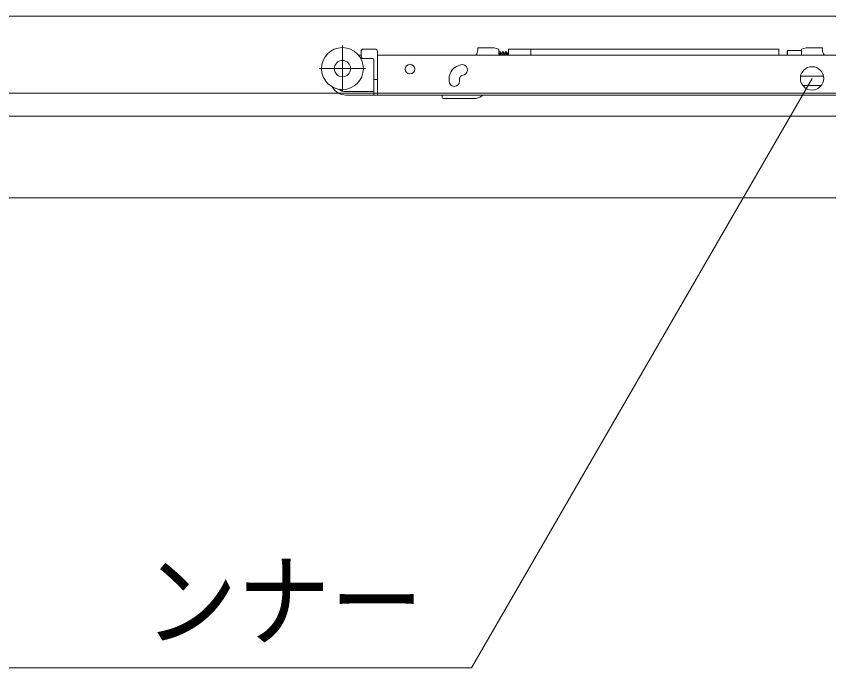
# Model space of a CAD drawing. Units: millimetres, scale not verified. Extents: x -6062 to 6062, y -3045 to 3045.
# Drawn here: x -3837.8 to -3488.8, y 70 to 350 of the extents above; entities that cross this region are included whole.
import ezdxf
from ezdxf.enums import TextEntityAlignment as Align

# ---------------------------------------------------------------- set-up
doc = ezdxf.new("R2010")
doc.units = ezdxf.units.MM
doc.header["$LTSCALE"] = 20
doc.layers.add('0-3_2寸法-3', color=7, linetype='Continuous', lineweight=9)
doc.layers.add('0-4_3一般', color=7, linetype='Continuous', lineweight=9)
doc.styles.add('ＭＳ ゴシック', font='')
doc.styles.get('ＭＳ ゴシック').set_extended_font_data('MS Gothic')

# ---------------------------------------------------------------- blocks, each defined once
blk = doc.blocks.new('グループ-37')
at = {"layer": '0-4_3一般'}
blk.add_line((-79696.5, 7000), (19223.5, 7000), dxfattribs=at)
blk = doc.blocks.new('グループ-38')
at = {"layer": '0-4_3一般'}
for p, q in [((-77990, 7000), (17350, 7000)), ((-38203.9, 6747.9), (-38203.9, 6351.9)), ((-37923.9, 6717.9), (-38023.9, 6717.9)), ((-37041.5, 6713.9), (-37041.5, 6727.9)), ((-36584.3, 6716.9), (-36778.3, 6716.9)), ((-36778.3, 6665.9), (-36778.3, 6716.9)), ((-36584.3, 6716.9), (-36584.3, 6665.9)), ((-34454.3, 6715.9), (-36584.3, 6715.9)), ((-34454.3, 6715.9), (-34454.3, 6665.9)), ((-34259.9, 6705.9), (-34379.9, 6705.9)), ((-34379.9, 6705.9), (-34379.9, 6665.9)), ((-34219.9, 6727.9), (-34259.9, 6717.9)), ((-34259.9, 6705.9), (-34259.9, 6717.9)), ((-34259.9, 6705.9), (-34259.9, 6665.9)), ((-34219.9, 6727.9), (-34079.9, 6727.9)), ((-34079.9, 6713.9), (-34079.9, 6727.9)), ((-38043.9, 6665.9), (-38066.3, 6665.9)), ((-38045.8, 6635.9), (-38023.9, 6635.9)), ((-38043.9, 6697.9), (-38043.9, 6655.9)), ((-37943.9, 6635.9), (-38023.9, 6635.9)), ((-37903.9, 6697.9), (-37903.9, 6665.1)), ((-37903.9, 6665.9), (-31797.9, 6665.9)), ((-37903.9, 6659.9), (-37903.9, 6665.1)), ((-37903.9, 6481.9), (-37903.9, 6659.9)), ((-36852.3, 6670.9), (-36851.6, 6665.9)), ((-36825.3, 6670.9), (-36824.6, 6665.9)), ((-36798.3, 6670.9), (-36797.6, 6665.9)), ((-36778.4, 6686.9), (-36778.3, 6687.5)), ((-34384.9, 6690.9), (-34384.9, 6665.9)), ((-37933.9, 6475.9), (-37933.9, 6625.9)), ((-37190.2, 6581.5), (-37208.9, 6574.7)), ((-38005.9, 6549.9), (-38401.9, 6549.9)), ((-37178.2, 6490.1), (-37159.4, 6496.9)), ((-37933.9, 6455.9), (-37933.9, 6475.9)), ((-37933.9, 6345.9), (-37933.9, 6455.9)), ((-37903.9, 6455.9), (-37933.9, 6455.9)), ((-37903.9, 6470.1), (-37903.9, 6481.9)), ((-37903.9, 6470.1), (-37903.9, 6455.9)), ((-37903.9, 6455.9), (-37903.9, 6345.9)), ((-37287.9, 6441.9), (-37287.9, 6461.9)), ((-37286.3, 6481.4), (-37286.2, 6481.9)), ((-37197.9, 6462.4), (-37197.9, 6461.9)), ((-37197.9, 6461.9), (-37197.9, 6441.9)), ((-37943.9, 6351.9), (-38173.9, 6351.9)), ((17350, 6340), (-77990, 6340)), ((-38173.9, 6321.9), (-37933.9, 6321.9)), ((-37933.9, 6321.9), (-37933.9, 6345.9)), ((-37903.9, 6321.9), (-37933.9, 6321.9)), ((-37903.9, 6345.9), (-37903.9, 6321.9)), ((-31797.9, 6321.9), (-37903.9, 6321.9)), ((-37347.3, 6301.9), (-37347.3, 6321.9)), ((-37337.3, 6291.9), (-37072.4, 6291.9)), ((-37009.9, 6313.8), (-36999.8, 6321.9)), ((-54320, 6140), (-30320, 6140)), ((-54000, 5440), (-30640, 5440))]:
    blk.add_line(p, q, dxfattribs=at)
for points in [[(-36861.5, 6665.9), (-36861.5, 6717.9), (-36901.5, 6727.9), (-37041.5, 6727.9)], [(-36861.5, 6675.8), (-36861.4, 6676.3), (-36861.4, 6676.9), (-36861.3, 6677.4), (-36861.2, 6678), (-36861.2, 6678.7), (-36861.1, 6679.3), (-36861, 6680), (-36861, 6680.6), (-36860.9, 6681.4), (-36860.9, 6682.1), (-36860.8, 6682.9), (-36860.7, 6683.6), (-36860.7, 6684.5), (-36860.6, 6685.3), (-36860.5, 6686.1), (-36860.4, 6686.9), (-36860.2, 6687.7), (-36859.9, 6688.4), (-36859.6, 6689.1), (-36859.1, 6689.8), (-36858.7, 6690.4), (-36858.1, 6691), (-36857.5, 6691.5), (-36856.8, 6692.1), (-36856.1, 6692.6), (-36855.3, 6693), (-36854.4, 6693.5), (-36853.5, 6693.8), (-36852.5, 6694.2), (-36851.6, 6694.4), (-36850.8, 6694.5), (-36850, 6694.5), (-36849.3, 6694.3), (-36848.6, 6694.1), (-36848, 6693.7), (-36847.4, 6693.3), (-36846.9, 6692.7), (-36846.4, 6692), (-36846, 6691.2)], [(-36851.7, 6674.5), (-36851.7, 6674.1), (-36851.8, 6673.6), (-36851.9, 6673.2), (-36851.9, 6672.8), (-36852, 6672.3), (-36852.1, 6671.9), (-36852.1, 6671.4), (-36852.2, 6671), (-36852.3, 6670.6), (-36852.4, 6670.1), (-36852.4, 6669.7), (-36852.5, 6669.3), (-36852.5, 6668.9), (-36852.6, 6668.5), (-36852.7, 6668.1), (-36852.7, 6667.7), (-36852.8, 6667.4), (-36852.8, 6667), (-36852.9, 6666.6), (-36852.9, 6666.3), (-36853, 6665.9)], [(-36849.5, 6686.7), (-36849.4, 6686.7), (-36849.2, 6686.7), (-36849.1, 6686.7), (-36849.1, 6686.6), (-36849, 6686.6), (-36849, 6686.5), (-36848.9, 6686.3), (-36848.9, 6686.1), (-36849, 6686), (-36849, 6685.7), (-36849.1, 6685.5), (-36849.2, 6685.2), (-36849.3, 6684.9), (-36849.5, 6684.5), (-36849.6, 6684.2), (-36849.8, 6683.8), (-36850, 6683.4), (-36850.1, 6683), (-36850.3, 6682.6), (-36850.4, 6682.2), (-36850.5, 6681.8), (-36850.6, 6681.4), (-36850.7, 6681), (-36850.8, 6680.6), (-36850.9, 6680.2), (-36851, 6679.8), (-36851.1, 6679.4), (-36851.1, 6679), (-36851.2, 6678.6), (-36851.2, 6678.2), (-36851.3, 6677.8), (-36851.3, 6677.4), (-36851.4, 6677), (-36851.4, 6676.6), (-36851.4, 6676.2), (-36851.5, 6675.8), (-36851.6, 6675.4), (-36851.6, 6674.9), (-36851.7, 6674.5)], [(-36846, 6691.2), (-36845.7, 6690.3), (-36845.4, 6689.2), (-36845.2, 6688.1), (-36845, 6686.9), (-36844.7, 6685.8), (-36844.6, 6684.7), (-36844.4, 6683.6), (-36844.2, 6682.5), (-36844, 6681.5), (-36843.8, 6680.5), (-36843.7, 6679.6), (-36843.5, 6678.7), (-36843.4, 6677.8), (-36843.2, 6676.9), (-36843.1, 6676.1), (-36843, 6675.3), (-36842.9, 6674.6), (-36842.7, 6673.9), (-36842.6, 6673.2), (-36842.5, 6672.5), (-36842.4, 6671.8), (-36842.3, 6671.1), (-36842.2, 6670.5), (-36842.1, 6669.9), (-36842, 6669.2), (-36842, 6668.6), (-36841.9, 6668.1), (-36841.8, 6667.5), (-36841.7, 6666.9), (-36841.6, 6666.4), (-36841.6, 6665.9)], [(-36836, 6665.9), (-36835.9, 6666.5), (-36835.8, 6667.1), (-36835.7, 6667.8), (-36835.6, 6668.4), (-36835.6, 6669.1), (-36835.5, 6669.8), (-36835.4, 6670.6), (-36835.3, 6671.3), (-36835.3, 6672.1), (-36835.2, 6672.9), (-36835.1, 6673.7), (-36835, 6674.5), (-36835, 6675.4), (-36834.9, 6676.2), (-36834.8, 6677.1), (-36834.7, 6678), (-36834.5, 6679), (-36834.3, 6680), (-36834, 6681), (-36833.7, 6682), (-36833.4, 6683.1), (-36833, 6684.2), (-36832.6, 6685.3), (-36832.1, 6686.5), (-36831.6, 6687.7), (-36831.1, 6688.9), (-36830.5, 6690.1), (-36829.9, 6691.4), (-36829.2, 6692.6), (-36828.6, 6693.6), (-36827.9, 6694.4), (-36827.3, 6695.1), (-36826.6, 6695.5), (-36826, 6695.8), (-36825.3, 6695.9), (-36824.7, 6695.8), (-36824, 6695.5), (-36823.4, 6695.1), (-36822.7, 6694.4)], [(-36824.7, 6674.5), (-36824.7, 6674.1), (-36824.8, 6673.6), (-36824.9, 6673.2), (-36824.9, 6672.8), (-36825, 6672.3), (-36825.1, 6671.9), (-36825.1, 6671.4), (-36825.2, 6671), (-36825.3, 6670.6), (-36825.4, 6670.1), (-36825.4, 6669.7), (-36825.5, 6669.3), (-36825.5, 6668.9), (-36825.6, 6668.5), (-36825.7, 6668.1), (-36825.7, 6667.7), (-36825.8, 6667.4), (-36825.8, 6667), (-36825.9, 6666.6), (-36825.9, 6666.3), (-36826, 6665.9)], [(-36822.5, 6686.7), (-36822.4, 6686.7), (-36822.3, 6686.7), (-36822.1, 6686.7), (-36822.1, 6686.6), (-36822, 6686.6), (-36822, 6686.5), (-36821.9, 6686.3), (-36821.9, 6686.2), (-36822, 6686), (-36822, 6685.7), (-36822.1, 6685.5), (-36822.2, 6685.2), (-36822.3, 6684.9), (-36822.5, 6684.5), (-36822.6, 6684.2), (-36822.8, 6683.8), (-36823, 6683.4), (-36823.1, 6683), (-36823.3, 6682.6), (-36823.4, 6682.2), (-36823.5, 6681.8), (-36823.6, 6681.4), (-36823.7, 6681), (-36823.8, 6680.6), (-36823.9, 6680.2), (-36824, 6679.8), (-36824.1, 6679.4), (-36824.1, 6679), (-36824.2, 6678.6), (-36824.2, 6678.2), (-36824.3, 6677.8), (-36824.3, 6677.4), (-36824.4, 6677), (-36824.4, 6676.6), (-36824.4, 6676.2), (-36824.5, 6675.8), (-36824.6, 6675.4), (-36824.6, 6674.9), (-36824.7, 6674.5)], [(-36822.7, 6694.4), (-36822.1, 6693.6), (-36821.5, 6692.6), (-36820.8, 6691.4), (-36820.2, 6690.1), (-36819.6, 6688.9), (-36819.1, 6687.6), (-36818.6, 6686.5), (-36818.1, 6685.3), (-36817.7, 6684.2), (-36817.3, 6683.1), (-36816.9, 6682), (-36816.6, 6681), (-36816.4, 6680), (-36816.1, 6679), (-36816, 6678), (-36815.8, 6677.1), (-36815.7, 6676.2), (-36815.6, 6675.3), (-36815.5, 6674.5), (-36815.5, 6673.7), (-36815.4, 6672.9), (-36815.3, 6672.1), (-36815.2, 6671.3), (-36815.1, 6670.6), (-36815, 6669.8), (-36815, 6669.1), (-36814.9, 6668.4), (-36814.8, 6667.8), (-36814.7, 6667.1), (-36814.7, 6666.5), (-36814.6, 6665.9)], [(-36809, 6665.9), (-36808.9, 6666.5), (-36808.8, 6667.1), (-36808.7, 6667.8), (-36808.6, 6668.4), (-36808.6, 6669.1), (-36808.5, 6669.8), (-36808.4, 6670.6), (-36808.3, 6671.3), (-36808.3, 6672.1), (-36808.2, 6672.9), (-36808.1, 6673.7), (-36808, 6674.5), (-36808, 6675.4), (-36807.9, 6676.2), (-36807.8, 6677.1), (-36807.7, 6678), (-36807.5, 6679), (-36807.3, 6680), (-36807, 6681), (-36806.7, 6682), (-36806.4, 6683.1), (-36806, 6684.2), (-36805.6, 6685.3), (-36805.1, 6686.5), (-36804.6, 6687.7), (-36804.1, 6688.9), (-36803.5, 6690.1), (-36802.9, 6691.4), (-36802.2, 6692.6), (-36801.6, 6693.6), (-36800.9, 6694.4), (-36800.3, 6695.1), (-36799.6, 6695.5), (-36799, 6695.8), (-36798.3, 6695.9), (-36797.7, 6695.8), (-36797, 6695.5), (-36796.4, 6695.1), (-36795.7, 6694.4)], [(-36797.7, 6674.5), (-36797.7, 6674.1), (-36797.8, 6673.6), (-36797.9, 6673.2), (-36797.9, 6672.8), (-36798, 6672.3), (-36798.1, 6671.9), (-36798.1, 6671.4), (-36798.2, 6671), (-36798.3, 6670.6), (-36798.4, 6670.1), (-36798.4, 6669.7), (-36798.5, 6669.3), (-36798.5, 6668.9), (-36798.6, 6668.5), (-36798.7, 6668.1), (-36798.7, 6667.7), (-36798.8, 6667.4), (-36798.8, 6667), (-36798.9, 6666.6), (-36798.9, 6666.3), (-36799, 6665.9)], [(-36795.5, 6686.7), (-36795.4, 6686.7), (-36795.2, 6686.7), (-36795.1, 6686.7), (-36795.1, 6686.6), (-36795, 6686.6), (-36795, 6686.5), (-36794.9, 6686.3), (-36794.9, 6686.1), (-36795, 6686), (-36795, 6685.7), (-36795.1, 6685.5), (-36795.2, 6685.2), (-36795.3, 6684.9), (-36795.5, 6684.5), (-36795.6, 6684.2), (-36795.8, 6683.8), (-36796, 6683.4), (-36796.1, 6683), (-36796.3, 6682.6), (-36796.4, 6682.2), (-36796.5, 6681.8), (-36796.6, 6681.4), (-36796.7, 6681), (-36796.8, 6680.6), (-36796.9, 6680.2), (-36797, 6679.8), (-36797.1, 6679.4), (-36797.1, 6679), (-36797.2, 6678.6), (-36797.2, 6678.2), (-36797.3, 6677.8), (-36797.3, 6677.4), (-36797.4, 6677), (-36797.4, 6676.6), (-36797.4, 6676.2), (-36797.5, 6675.8), (-36797.6, 6675.4), (-36797.6, 6674.9), (-36797.7, 6674.5)], [(-36795.7, 6694.4), (-36795.1, 6693.6), (-36794.5, 6692.6), (-36793.8, 6691.4), (-36793.2, 6690.1), (-36792.6, 6688.9), (-36792.1, 6687.6), (-36791.6, 6686.5), (-36791.1, 6685.3), (-36790.7, 6684.2), (-36790.3, 6683.1), (-36789.9, 6682), (-36789.6, 6681), (-36789.4, 6680), (-36789.1, 6679), (-36789, 6678), (-36788.8, 6677.1), (-36788.7, 6676.2), (-36788.6, 6675.3), (-36788.5, 6674.5), (-36788.5, 6673.7), (-36788.4, 6672.9), (-36788.3, 6672.1), (-36788.2, 6671.3), (-36788.1, 6670.6), (-36788.1, 6669.8), (-36788, 6669.1), (-36787.9, 6668.4), (-36787.8, 6667.8), (-36787.7, 6667.1), (-36787.7, 6666.5), (-36787.6, 6665.9)], [(-36782, 6665.9), (-36781.9, 6666.4), (-36781.8, 6667), (-36781.7, 6667.5), (-36781.7, 6668.1), (-36781.6, 6668.6), (-36781.5, 6669.2), (-36781.4, 6669.7), (-36781.4, 6670.2), (-36781.3, 6670.8), (-36781.2, 6671.3), (-36781.1, 6671.9), (-36781.1, 6672.4), (-36781, 6672.9), (-36780.9, 6673.5), (-36780.8, 6674), (-36780.7, 6674.6), (-36780.7, 6675.1), (-36780.6, 6675.7), (-36780.5, 6676.2), (-36780.4, 6676.7), (-36780.4, 6677.3), (-36780.3, 6677.8), (-36780.2, 6678.4), (-36780.1, 6678.9), (-36780, 6679.4), (-36779.9, 6680), (-36779.8, 6680.5), (-36779.7, 6681.1), (-36779.6, 6681.6), (-36779.5, 6682.1), (-36779.4, 6682.7), (-36779.3, 6683.2), (-36779.2, 6683.7), (-36779.1, 6684.3), (-36778.9, 6684.8), (-36778.8, 6685.3), (-36778.7, 6685.9), (-36778.6, 6686.4), (-36778.4, 6686.9)], [(-37287.9, 6461.9), (-37287.9, 6462.4), (-37287.9, 6462.9), (-37287.9, 6463.4), (-37287.9, 6463.9), (-37287.9, 6464.4), (-37287.9, 6464.9), (-37287.9, 6465.4), (-37287.8, 6465.9), (-37287.8, 6466.4), (-37287.8, 6466.9), (-37287.8, 6467.4), (-37287.7, 6467.9), (-37287.7, 6468.4), (-37287.7, 6468.9), (-37287.7, 6469.4), (-37287.6, 6469.9), (-37287.6, 6470.4), (-37287.5, 6470.9), (-37287.5, 6471.4), (-37287.5, 6471.9), (-37287.4, 6472.4), (-37287.4, 6472.9), (-37287.3, 6473.4), (-37287.3, 6473.9), (-37287.2, 6474.4), (-37287.2, 6474.9), (-37287.1, 6475.4), (-37287, 6475.9), (-37287, 6476.4), (-37286.9, 6476.9), (-37286.9, 6477.4), (-37286.8, 6477.9), (-37286.7, 6478.4), (-37286.7, 6478.9), (-37286.6, 6479.4), (-37286.5, 6479.9), (-37286.5, 6480.4), (-37286.4, 6480.9), (-37286.3, 6481.4)], [(-37190.3, 6481.9), (-37190.6, 6481.5), (-37190.9, 6481), (-37191.2, 6480.6), (-37191.6, 6480.1), (-37191.9, 6479.7), (-37192.2, 6479.2), (-37192.5, 6478.8), (-37192.8, 6478.3), (-37193, 6477.9), (-37193.3, 6477.4), (-37193.6, 6476.9), (-37193.9, 6476.4), (-37194.1, 6476), (-37194.4, 6475.5), (-37194.6, 6475), (-37194.9, 6474.5), (-37195.1, 6474), (-37195.3, 6473.5), (-37195.5, 6473), (-37195.8, 6472.5), (-37196, 6472), (-37196.2, 6471.5), (-37196.3, 6470.9), (-37196.5, 6470.4), (-37196.7, 6469.9), (-37196.8, 6469.4), (-37197, 6468.9), (-37197.1, 6468.3), (-37197.2, 6467.8), (-37197.4, 6467.3), (-37197.5, 6466.8), (-37197.5, 6466.2), (-37197.6, 6465.7), (-37197.7, 6465.1), (-37197.8, 6464.6), (-37197.8, 6464.1), (-37197.8, 6463.5), (-37197.9, 6463), (-37197.9, 6462.4)]]:
    blk.add_lwpolyline(points, dxfattribs=at)
for centre, radius in [((-38203.9, 6549.9), 180), ((-38203.9, 6549.9), 70), ((-37623.9, 6545.9), 41)]:
    blk.add_circle(centre, radius, dxfattribs=at)
for centre, radius, start, end in [((-38023.9, 6697.9), 20, 90, 180), ((-37923.9, 6697.9), 20, 0, 90), ((-37121.5, 6713.9), 80, 323.1301, 0), ((-33999.9, 6713.9), 80, 180, 216.8699), ((-38023.9, 6655.9), 20, 180, 270), ((-37943.9, 6625.9), 10, 0, 90), ((-34379.9, 6690.9), 5, 90, 180), ((-37167.9, 6461.9), 120, 110, 170.40593), ((-37174.8, 6539.2), 45, 290, 110), ((-37242.9, 6441.9), 45, 180, 0), ((-37167.9, 6461.9), 30, 110, 138.18969), ((-38173.9, 6451.9), 130, 207.8267, 270), ((-38173.9, 6451.9), 100, 232.49603, 270), ((-37943.9, 6361.9), 10, 270, 0), ((-37337.3, 6301.9), 10, 180, 270), ((-37072.4, 6391.9), 100, 270, 308.65981)]:
    blk.add_arc(centre, radius, start, end, dxfattribs=at)
blk = doc.blocks.new('グループ-39')
at = {"layer": '0-4_3一般'}
for name in ['グループ-37', 'グループ-38']:
    blk.add_blockref(name, (0, 0), dxfattribs=at)

msp = doc.modelspace()

# ---------------------------------------------------------------- linework, layer by layer
at = {"layer": '0-3_2寸法-3'}
for p, q in [((-3495.8, 328.29), (-3496.15, 328.29)), ((-3495.8, 328.29), (-3496.15, 328.29)), ((-3491.08, 324.29), (-3500.87, 324.29)), ((-3491.98, 320.29), (-3499.97, 320.29))]:
    msp.add_line(p, q, dxfattribs=at)
msp.add_lwpolyline([(-4241.06, 70), (-3642.22, 70), (-3495.98, 323.3)], dxfattribs=at)
msp.add_circle((-3495.98, 323.3), 5.01, dxfattribs=at)
msp.add_circle((-3495.98, 323.3), 5.01, dxfattribs=at)

# ---------------------------------------------------------------- block references
at = {"layer": '0-4_3一般', "xscale": 0.05, "yscale": 0.05}
msp.add_blockref('グループ-39', (-1787.5, 0), dxfattribs=at)

# ---------------------------------------------------------------- texts
at = {"layer": '0-3_2寸法-3', "style": 'ＭＳ ゴシック', "width": 0.9}
msp.add_text('ンナー', height=32.55, dxfattribs=at).set_placement((-3782.85, 72.77), align=Align.BOTTOM_LEFT)

doc.saveas('drawing.dxf')
